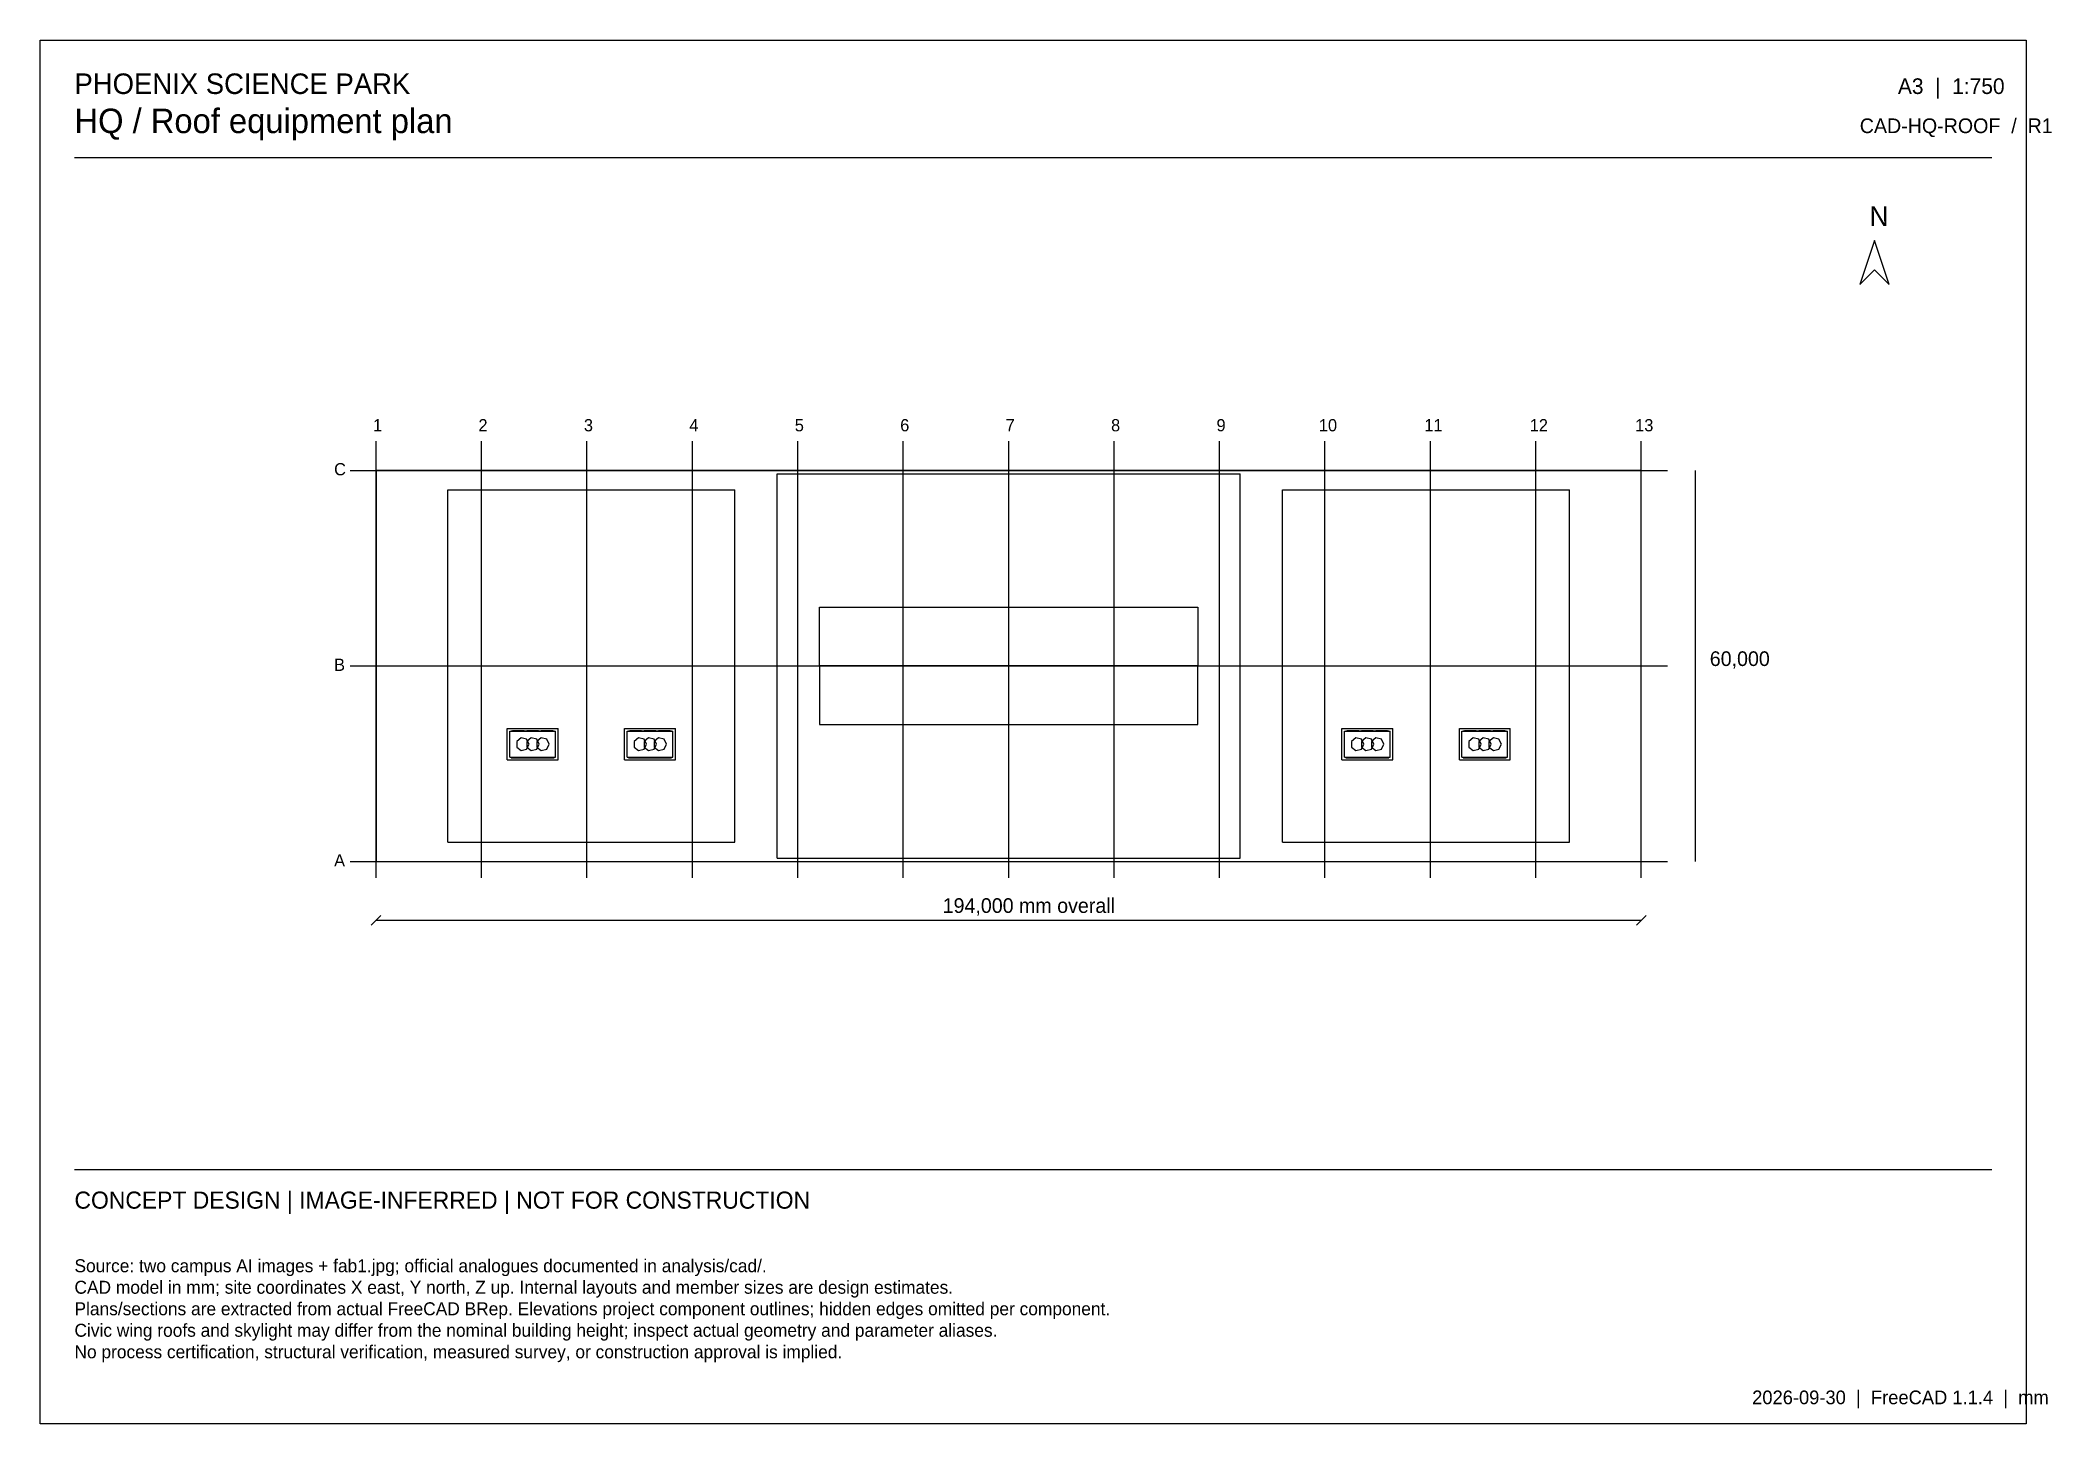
# Model space of a CAD drawing. Header units: millimetres. Extents: x 5250 to 313690, y 5250 to 217500.
import ezdxf

# ---------------------------------------------------------------- set-up
doc = ezdxf.new("R2010")
doc.units = ezdxf.units.MM

msp = doc.modelspace()

# ---------------------------------------------------------------- linework, layer by layer
at = {"layer": 'annotation'}
for p, q in [((286500, 186750), (284250, 180000)), ((288750, 180000), (286500, 186750)), ((284250, 180000), (286500, 182250)), ((286500, 182250), (288750, 180000))]:
    msp.add_line(p, q, dxfattribs=at)
at = {"layer": 'datum'}
for p, q in [((250750, 151500), (56750, 151500)), ((56750, 151500), (56750, 91500)), ((250750, 91500), (250750, 151500)), ((56750, 91500), (250750, 91500))]:
    msp.add_line(p, q, dxfattribs=at)
at = {"layer": 'dimension'}
for p, q in [((259000, 151500), (259000, 91500)), ((56000, 81750), (57500, 83250)), ((56750, 82500), (250750, 82500)), ((250000, 81750), (251500, 83250))]:
    msp.add_line(p, q, dxfattribs=at)
at = {"layer": 'equipment'}
for p, q in [((76850, 107100), (76850, 111900)), ((76850, 111900), (84650, 111900)), ((77250, 107500), (77250, 111500)), ((77250, 111500), (84250, 111500)), ((77450, 111500), (77450, 111565)), ((77450, 111565), (77650, 111565)), ((77650, 111500), (77650, 111620)), ((77650, 111620), (79450, 111620)), ((79450, 111500), (79450, 111620)), ((79450, 111565), (79850, 111565)), ((79850, 111500), (79850, 111620)), ((79850, 111620), (81650, 111620)), ((81650, 111500), (81650, 111620)), ((81650, 111565), (82050, 111565)), ((82050, 111500), (82050, 111620)), ((82050, 111620), (83850, 111620)), ((83850, 111500), (83850, 111620)), ((83850, 111565), (84050, 111565)), ((84050, 111500), (84050, 111565)), ((84250, 107500), (84250, 111500)), ((84650, 107100), (84650, 111900)), ((94850, 107100), (94850, 111900)), ((94850, 111900), (102650, 111900)), ((95250, 107500), (95250, 111500)), ((95250, 111500), (102250, 111500)), ((95450, 111500), (95450, 111565)), ((95450, 111565), (95650, 111565)), ((95650, 111500), (95650, 111620)), ((95650, 111620), (97450, 111620)), ((97450, 111500), (97450, 111620)), ((97450, 111565), (97850, 111565)), ((97850, 111500), (97850, 111620)), ((97850, 111620), (99650, 111620)), ((99650, 111500), (99650, 111620)), ((99650, 111565), (100050, 111565)), ((100050, 111500), (100050, 111620)), ((100050, 111620), (101850, 111620)), ((101850, 111500), (101850, 111620)), ((101850, 111565), (102050, 111565)), ((102050, 111500), (102050, 111565)), ((102250, 107500), (102250, 111500)), ((102650, 107100), (102650, 111900)), ((204850, 107100), (204850, 111900)), ((204850, 111900), (212650, 111900)), ((205250, 107500), (205250, 111500)), ((205250, 111500), (212250, 111500)), ((205450, 111500), (205450, 111565)), ((205450, 111565), (205650, 111565)), ((205650, 111500), (205650, 111620)), ((205650, 111620), (207450, 111620)), ((207450, 111500), (207450, 111620)), ((207450, 111565), (207850, 111565)), ((207850, 111500), (207850, 111620)), ((207850, 111620), (209650, 111620)), ((209650, 111500), (209650, 111620)), ((209650, 111565), (210050, 111565)), ((210050, 111500), (210050, 111620)), ((210050, 111620), (211850, 111620)), ((211850, 111500), (211850, 111620)), ((211850, 111565), (212050, 111565)), ((212050, 111500), (212050, 111565)), ((212250, 107500), (212250, 111500)), ((212650, 107100), (212650, 111900)), ((222850, 107100), (222850, 111900)), ((222850, 111900), (230650, 111900)), ((223250, 107500), (223250, 111500)), ((223250, 111500), (230250, 111500)), ((223450, 111500), (223450, 111565)), ((223450, 111565), (223650, 111565)), ((223650, 111500), (223650, 111620)), ((223650, 111620), (225450, 111620)), ((225450, 111500), (225450, 111620)), ((225450, 111565), (225850, 111565)), ((225850, 111500), (225850, 111620)), ((225850, 111620), (227650, 111620)), ((227650, 111500), (227650, 111620)), ((227650, 111565), (228050, 111565)), ((228050, 111500), (228050, 111620)), ((228050, 111620), (229850, 111620)), ((229850, 111500), (229850, 111620)), ((229850, 111565), (230050, 111565)), ((230050, 111500), (230050, 111565)), ((230250, 107500), (230250, 111500)), ((230650, 107100), (230650, 111900)), ((78987, 110475), (78309, 109934)), ((78309, 109934), (78309, 109066)), ((78309, 109066), (78987, 108525)), ((79833, 110282), (78987, 110475)), ((78987, 108525), (79833, 108718)), ((80210, 109500), (79833, 110282)), ((79833, 108718), (80210, 109500)), ((80527, 110475), (79849, 109934)), ((79849, 109934), (79849, 109066)), ((79849, 109066), (80527, 108525)), ((81373, 110282), (80527, 110475)), ((80527, 108525), (81373, 108718)), ((81750, 109500), (81373, 110282)), ((81373, 108718), (81750, 109500)), ((82067, 110475), (81389, 109934)), ((81389, 109934), (81389, 109066)), ((81389, 109066), (82067, 108525)), ((82913, 110282), (82067, 110475)), ((82067, 108525), (82913, 108718)), ((83290, 109500), (82913, 110282)), ((82913, 108718), (83290, 109500)), ((96987, 110475), (96309, 109934)), ((96309, 109934), (96309, 109066)), ((96309, 109066), (96987, 108525)), ((97833, 110282), (96987, 110475)), ((96987, 108525), (97833, 108718)), ((98210, 109500), (97833, 110282)), ((97833, 108718), (98210, 109500)), ((98527, 110475), (97849, 109934)), ((97849, 109934), (97849, 109066)), ((97849, 109066), (98527, 108525)), ((99373, 110282), (98527, 110475)), ((98527, 108525), (99373, 108718)), ((99750, 109500), (99373, 110282)), ((99373, 108718), (99750, 109500)), ((100067, 110475), (99389, 109934)), ((99389, 109934), (99389, 109066)), ((99389, 109066), (100067, 108525)), ((100913, 110282), (100067, 110475)), ((100067, 108525), (100913, 108718)), ((101290, 109500), (100913, 110282)), ((100913, 108718), (101290, 109500)), ((206987, 110475), (206309, 109934)), ((206309, 109934), (206309, 109066)), ((206309, 109066), (206987, 108525)), ((207833, 110282), (206987, 110475)), ((206987, 108525), (207833, 108718)), ((208210, 109500), (207833, 110282)), ((207833, 108718), (208210, 109500)), ((208527, 110475), (207849, 109934)), ((207849, 109934), (207849, 109066)), ((207849, 109066), (208527, 108525)), ((209373, 110282), (208527, 110475)), ((208527, 108525), (209373, 108718)), ((209750, 109500), (209373, 110282)), ((209373, 108718), (209750, 109500)), ((210067, 110475), (209389, 109934)), ((209389, 109934), (209389, 109066)), ((209389, 109066), (210067, 108525)), ((210913, 110282), (210067, 110475)), ((210067, 108525), (210913, 108718)), ((211290, 109500), (210913, 110282)), ((210913, 108718), (211290, 109500)), ((224987, 110475), (224309, 109934)), ((224309, 109934), (224309, 109066)), ((224309, 109066), (224987, 108525)), ((225833, 110282), (224987, 110475)), ((224987, 108525), (225833, 108718)), ((226210, 109500), (225833, 110282)), ((225833, 108718), (226210, 109500)), ((226527, 110475), (225849, 109934)), ((225849, 109934), (225849, 109066)), ((225849, 109066), (226527, 108525)), ((227373, 110282), (226527, 110475)), ((226527, 108525), (227373, 108718)), ((227750, 109500), (227373, 110282)), ((227373, 108718), (227750, 109500)), ((228067, 110475), (227389, 109934)), ((227389, 109934), (227389, 109066)), ((227389, 109066), (228067, 108525)), ((228913, 110282), (228067, 110475)), ((228067, 108525), (228913, 108718)), ((229290, 109500), (228913, 110282)), ((228913, 108718), (229290, 109500)), ((76850, 107100), (84650, 107100)), ((77250, 107500), (84250, 107500)), ((77450, 107435), (77450, 107500)), ((77450, 107435), (84050, 107435)), ((84050, 107435), (84050, 107500)), ((94850, 107100), (102650, 107100)), ((95250, 107500), (102250, 107500)), ((95450, 107435), (95450, 107500)), ((95450, 107435), (102050, 107435)), ((102050, 107435), (102050, 107500)), ((204850, 107100), (212650, 107100)), ((205250, 107500), (212250, 107500)), ((205450, 107435), (205450, 107500)), ((205450, 107435), (212050, 107435)), ((212050, 107435), (212050, 107500)), ((222850, 107100), (230650, 107100)), ((223250, 107500), (230250, 107500)), ((223450, 107435), (223450, 107500)), ((223450, 107435), (230050, 107435)), ((230050, 107435), (230050, 107500))]:
    msp.add_line(p, q, dxfattribs=at)
at = {"layer": 'frame'}
for p, q in [((5250, 217500), (309750, 217500)), ((5250, 5250), (5250, 217500)), ((309750, 217500), (309750, 5250)), ((10500, 199500), (304500, 199500)), ((10500, 44250), (304500, 44250)), ((309750, 5250), (5250, 5250))]:
    msp.add_line(p, q, dxfattribs=at)
at = {"layer": 'grid'}
for p, q in [((56750, 89000), (56750, 156000)), ((72917, 89000), (72917, 156000)), ((89083, 89000), (89083, 156000)), ((105250, 89000), (105250, 156000)), ((121417, 89000), (121417, 156000)), ((137583, 89000), (137583, 156000)), ((153750, 89000), (153750, 156000)), ((169917, 89000), (169917, 156000)), ((186083, 89000), (186083, 156000)), ((202250, 89000), (202250, 156000)), ((218417, 89000), (218417, 156000)), ((234583, 89000), (234583, 156000)), ((250750, 89000), (250750, 156000)), ((52750, 151500), (254750, 151500)), ((52750, 121500), (254750, 121500)), ((52750, 91500), (254750, 91500))]:
    msp.add_line(p, q, dxfattribs=at)
at = {"layer": 'roof'}
for p, q in [((67750, 94500), (67750, 148500)), ((67750, 148500), (111750, 148500)), ((111750, 94500), (111750, 148500)), ((118250, 92000), (118250, 151000)), ((118250, 151000), (189250, 151000)), ((189250, 92000), (189250, 151000)), ((195750, 94500), (195750, 148500)), ((195750, 148500), (239750, 148500)), ((239750, 94500), (239750, 148500)), ((124750, 130500), (182750, 130500)), ((124750, 121500), (124750, 130500)), ((182750, 130500), (182750, 121500)), ((182750, 121500), (124750, 121500)), ((124750, 121500), (124750, 112500)), ((182750, 112500), (182750, 121500)), ((124750, 112500), (182750, 112500)), ((67750, 94500), (111750, 94500)), ((195750, 94500), (239750, 94500)), ((118250, 92000), (189250, 92000))]:
    msp.add_line(p, q, dxfattribs=at)

# ---------------------------------------------------------------- texts
at = {"layer": 'annotation'}
for s, height, p in [('PHOENIX SCIENCE PARK', 3150, (10500, 209250)), ('A3  |  1:750', 2400, (290100, 209250)), ('HQ / Roof equipment plan', 3750, (10500, 203250)), ('CAD-HQ-ROOF  /  R1', 2250, (284250, 203250)), ('N', 3000, (285750, 189000)), ('1', 1875, (56281, 157500)), ('2', 1875, (72448, 157500)), ('3', 1875, (88615, 157500)), ('4', 1875, (104781, 157500)), ('5', 1875, (120948, 157500)), ('6', 1875, (137115, 157500)), ('7', 1875, (153281, 157500)), ('8', 1875, (169448, 157500)), ('9', 1875, (185615, 157500)), ('10', 1875, (201312, 157500)), ('11', 1875, (217479, 157500)), ('12', 1875, (233646, 157500)), ('13', 1875, (249813, 157500)), ('C', 1875, (50313, 150750)), ('60,000', 2250, (261250, 121500)), ('B', 1875, (50313, 120750)), ('A', 1875, (50313, 90750)), ('194,000 mm overall', 2250, (143625, 83625)), ('CONCEPT DESIGN | IMAGE-INFERRED | NOT FOR CONSTRUCTION', 2625, (10500, 38250)), ('Source: two campus AI images + fab1.jpg; official analogues documented in analysis/cad/.', 1987.5, (10500, 28500)), ('CAD model in mm; site coordinates X east, Y north, Z up. Internal layouts and member sizes are design estimates.', 1987.5, (10500, 25200)), ('Plans/sections are extracted from actual FreeCAD BRep. Elevations project component outlines; hidden edges omitted per component.', 1987.5, (10500, 21900)), ('Civic wing roofs and skylight may differ from the nominal building height; inspect actual geometry and parameter aliases.', 1987.5, (10500, 18600)), ('No process certification, structural verification, measured survey, or construction approval is implied.', 1987.5, (10500, 15300)), ('2026-09-30  |  FreeCAD 1.1.4  |  mm', 2100, (267750, 8250))]:
    msp.add_text(s, height=height, dxfattribs=at).set_placement(p)

doc.saveas('drawing.dxf')
